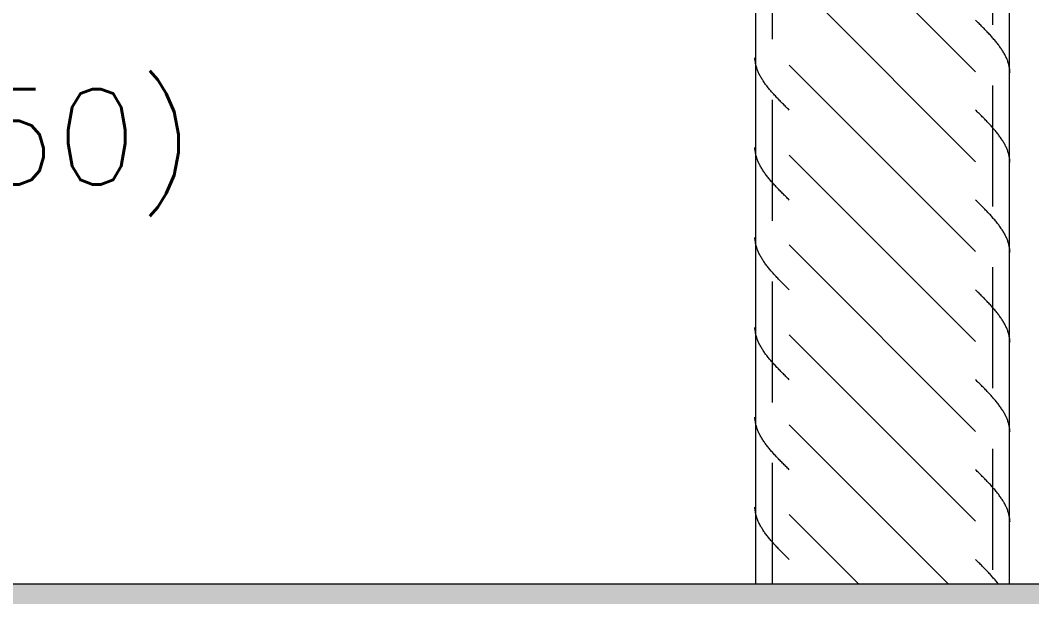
# Model space of a CAD drawing. Extents: x -10459 to 16942, y -13088 to 14608.
# Drawn here: x 5094 to 5213.4, y 2961.7 to 3029.7 of the extents above; entities that cross this region are included whole.
import ezdxf
from ezdxf.enums import TextEntityAlignment as Align

# ---------------------------------------------------------------- set-up
doc = ezdxf.new("R2010")
doc.units = 0
doc.header["$LTSCALE"] = 30
doc.header["$MEASUREMENT"] = 0
doc.linetypes.add("EJE1-1'$0$RLE-PROYECCION", pattern=[0.71438, 0.47625, -0.23813])
doc.layers.get('0').update_dxf_attribs({"linetype": 'CONTINUOUS'})
doc.layers.add("EJE1-1'$0$RLA-ACHURADO", color=30, linetype="EJE1-1'$0$RLE-PROYECCION", lineweight=15, transparency=0.7)
doc.layers.add("EJE1-1'$0$RLA-CONTORNO", color=30, linetype='CONTINUOUS', lineweight=15)
doc.layers.add("EJE1-1'$0$RLA-FE", color=7, linetype='CONTINUOUS')
doc.styles.add("EJE1-1'$0$RomanS", font='romans.shx', dxfattribs={"height": 11.25})

# ---------------------------------------------------------------- blocks, each defined once
blk = doc.blocks.new("EJE1-1'$0$RLA-COLUMNAS-CAJONES - P_M_ 300x300x20-465985-EJE 1-1_")
at = {"layer": "EJE1-1'$0$RLA-ACHURADO"}
for p, q in [((2582.48, 787), (2582.48, 1103)), ((2608.48, 1103), (2608.48, 787))]:
    blk.add_line(p, q, dxfattribs=at)
blk = doc.blocks.new("EJE1-1'$0$FP_5-EJE 1-1_")
at = {"layer": "EJE1-1'$0$RLA-CONTORNO"}
for p, q in [((2375.48, 787), (2375.48, 1057)), ((2371.58, 853.43), (2371.48, 853.53)), ((2371.68, 853.33), (2371.58, 853.43)), ((2371.78, 853.23), (2371.68, 853.33)), ((2371.88, 853.13), (2371.78, 853.23)), ((2371.98, 853.03), (2371.88, 853.13)), ((2372.08, 852.94), (2371.98, 853.03)), ((2372.17, 852.84), (2372.08, 852.94)), ((2372.27, 852.74), (2372.17, 852.84)), ((2372.37, 852.64), (2372.27, 852.74)), ((2372.47, 852.54), (2372.37, 852.64)), ((2372.56, 852.45), (2372.47, 852.54)), ((2372.66, 852.35), (2372.56, 852.45)), ((2372.75, 852.25), (2372.66, 852.35)), ((2372.85, 852.15), (2372.75, 852.25)), ((2372.94, 852.05), (2372.85, 852.15)), ((2373.03, 851.96), (2372.94, 852.05)), ((2373.13, 851.86), (2373.03, 851.96)), ((2373.22, 851.76), (2373.13, 851.86)), ((2373.31, 851.66), (2373.22, 851.76)), ((2373.39, 851.56), (2373.31, 851.66)), ((2373.48, 851.46), (2373.39, 851.56)), ((2373.57, 851.37), (2373.48, 851.46)), ((2373.65, 851.27), (2373.57, 851.37)), ((2373.74, 851.17), (2373.65, 851.27)), ((2373.82, 851.07), (2373.74, 851.17)), ((2373.9, 850.97), (2373.82, 851.07)), ((2373.98, 850.88), (2373.9, 850.97)), ((2374.06, 850.78), (2373.98, 850.88)), ((2374.13, 850.68), (2374.06, 850.78)), ((2374.21, 850.58), (2374.13, 850.68)), ((2374.28, 850.48), (2374.21, 850.58)), ((2374.35, 850.38), (2374.28, 850.48)), ((2374.42, 850.29), (2374.35, 850.38)), ((2374.49, 850.19), (2374.42, 850.29)), ((2374.55, 850.09), (2374.49, 850.19)), ((2374.62, 849.99), (2374.55, 850.09)), ((2374.68, 849.89), (2374.62, 849.99)), ((2374.74, 849.8), (2374.68, 849.89)), ((2374.8, 849.7), (2374.74, 849.8)), ((2374.85, 849.6), (2374.8, 849.7)), ((2374.91, 849.5), (2374.85, 849.6)), ((2374.96, 849.4), (2374.91, 849.5)), ((2375.01, 849.3), (2374.96, 849.4)), ((2375.06, 849.21), (2375.01, 849.3)), ((2375.11, 849.11), (2375.06, 849.21)), ((2375.15, 849.01), (2375.11, 849.11)), ((2375.19, 848.91), (2375.15, 849.01)), ((2375.23, 848.81), (2375.19, 848.91)), ((2375.27, 848.72), (2375.23, 848.81)), ((2375.3, 848.62), (2375.27, 848.72)), ((2375.33, 848.52), (2375.3, 848.62)), ((2375.36, 848.42), (2375.33, 848.52)), ((2375.39, 848.32), (2375.36, 848.42)), ((2375.42, 848.22), (2375.39, 848.32)), ((2375.44, 848.13), (2375.42, 848.22)), ((2375.46, 848.03), (2375.44, 848.13)), ((2375.48, 847.93), (2375.46, 848.03)), ((2375.49, 847.83), (2375.48, 847.93)), ((2375.51, 847.73), (2375.49, 847.83)), ((2375.52, 847.64), (2375.51, 847.73)), ((2375.53, 847.54), (2375.52, 847.64)), ((2375.53, 847.44), (2375.53, 847.54)), ((2375.54, 847.34), (2375.53, 847.44)), ((2371.58, 842.82), (2371.48, 842.92)), ((2371.68, 842.72), (2371.58, 842.82)), ((2371.78, 842.62), (2371.68, 842.72)), ((2371.88, 842.53), (2371.78, 842.62)), ((2371.98, 842.43), (2371.88, 842.53)), ((2372.08, 842.33), (2371.98, 842.43)), ((2372.17, 842.23), (2372.08, 842.33)), ((2372.27, 842.13), (2372.17, 842.23)), ((2372.37, 842.04), (2372.27, 842.13)), ((2372.47, 841.94), (2372.37, 842.04)), ((2372.56, 841.84), (2372.47, 841.94)), ((2372.66, 841.74), (2372.56, 841.84)), ((2372.75, 841.64), (2372.66, 841.74)), ((2372.85, 841.54), (2372.75, 841.64)), ((2372.94, 841.45), (2372.85, 841.54)), ((2373.03, 841.35), (2372.94, 841.45)), ((2373.13, 841.25), (2373.03, 841.35)), ((2373.22, 841.15), (2373.13, 841.25)), ((2373.31, 841.05), (2373.22, 841.15)), ((2373.39, 840.96), (2373.31, 841.05)), ((2373.48, 840.86), (2373.39, 840.96)), ((2373.57, 840.76), (2373.48, 840.86)), ((2373.65, 840.66), (2373.57, 840.76)), ((2373.74, 840.56), (2373.65, 840.66)), ((2373.82, 840.46), (2373.74, 840.56)), ((2373.9, 840.37), (2373.82, 840.46)), ((2373.98, 840.27), (2373.9, 840.37)), ((2374.06, 840.17), (2373.98, 840.27)), ((2374.13, 840.07), (2374.06, 840.17)), ((2374.21, 839.97), (2374.13, 840.07)), ((2374.28, 839.88), (2374.21, 839.97)), ((2374.35, 839.78), (2374.28, 839.88)), ((2374.42, 839.68), (2374.35, 839.78)), ((2374.49, 839.58), (2374.42, 839.68)), ((2374.55, 839.48), (2374.49, 839.58)), ((2374.62, 839.38), (2374.55, 839.48)), ((2374.68, 839.29), (2374.62, 839.38)), ((2374.74, 839.19), (2374.68, 839.29)), ((2374.8, 839.09), (2374.74, 839.19)), ((2374.85, 838.99), (2374.8, 839.09)), ((2374.91, 838.89), (2374.85, 838.99)), ((2374.96, 838.8), (2374.91, 838.89)), ((2375.01, 838.7), (2374.96, 838.8)), ((2375.06, 838.6), (2375.01, 838.7)), ((2375.11, 838.5), (2375.06, 838.6)), ((2375.15, 838.4), (2375.11, 838.5)), ((2375.19, 838.31), (2375.15, 838.4)), ((2375.23, 838.21), (2375.19, 838.31)), ((2375.27, 838.11), (2375.23, 838.21)), ((2375.3, 838.01), (2375.27, 838.11)), ((2375.33, 837.91), (2375.3, 838.01)), ((2375.36, 837.81), (2375.33, 837.91)), ((2375.39, 837.72), (2375.36, 837.81)), ((2375.42, 837.62), (2375.39, 837.72)), ((2375.44, 837.52), (2375.42, 837.62)), ((2375.46, 837.42), (2375.44, 837.52)), ((2375.48, 837.32), (2375.46, 837.42)), ((2375.49, 837.23), (2375.48, 837.32)), ((2375.51, 837.13), (2375.49, 837.23)), ((2375.52, 837.03), (2375.51, 837.13)), ((2375.53, 836.93), (2375.52, 837.03)), ((2375.53, 836.83), (2375.53, 836.93)), ((2375.54, 836.73), (2375.53, 836.83)), ((2371.58, 832.21), (2371.48, 832.31)), ((2371.68, 832.12), (2371.58, 832.21)), ((2371.78, 832.02), (2371.68, 832.12)), ((2371.88, 831.92), (2371.78, 832.02)), ((2371.98, 831.82), (2371.88, 831.92)), ((2372.08, 831.72), (2371.98, 831.82)), ((2372.17, 831.63), (2372.08, 831.72)), ((2372.27, 831.53), (2372.17, 831.63)), ((2372.37, 831.43), (2372.27, 831.53)), ((2372.47, 831.33), (2372.37, 831.43)), ((2372.56, 831.23), (2372.47, 831.33)), ((2372.66, 831.13), (2372.56, 831.23)), ((2372.75, 831.04), (2372.66, 831.13)), ((2372.85, 830.94), (2372.75, 831.04)), ((2372.94, 830.84), (2372.85, 830.94)), ((2373.03, 830.74), (2372.94, 830.84)), ((2373.13, 830.64), (2373.03, 830.74)), ((2373.22, 830.55), (2373.13, 830.64)), ((2373.31, 830.45), (2373.22, 830.55)), ((2373.39, 830.35), (2373.31, 830.45)), ((2373.48, 830.25), (2373.39, 830.35)), ((2373.57, 830.15), (2373.48, 830.25)), ((2373.65, 830.05), (2373.57, 830.15)), ((2373.74, 829.96), (2373.65, 830.05)), ((2373.82, 829.86), (2373.74, 829.96)), ((2373.9, 829.76), (2373.82, 829.86)), ((2373.98, 829.66), (2373.9, 829.76)), ((2374.06, 829.56), (2373.98, 829.66)), ((2374.13, 829.47), (2374.06, 829.56)), ((2374.21, 829.37), (2374.13, 829.47)), ((2374.28, 829.27), (2374.21, 829.37)), ((2374.35, 829.17), (2374.28, 829.27)), ((2374.42, 829.07), (2374.35, 829.17)), ((2374.49, 828.97), (2374.42, 829.07)), ((2374.55, 828.88), (2374.49, 828.97)), ((2374.62, 828.78), (2374.55, 828.88)), ((2374.68, 828.68), (2374.62, 828.78)), ((2374.74, 828.58), (2374.68, 828.68)), ((2374.8, 828.48), (2374.74, 828.58)), ((2374.85, 828.39), (2374.8, 828.48)), ((2374.91, 828.29), (2374.85, 828.39)), ((2374.96, 828.19), (2374.91, 828.29)), ((2375.01, 828.09), (2374.96, 828.19)), ((2375.06, 827.99), (2375.01, 828.09)), ((2375.11, 827.89), (2375.06, 827.99)), ((2375.15, 827.8), (2375.11, 827.89)), ((2375.19, 827.7), (2375.15, 827.8)), ((2375.23, 827.6), (2375.19, 827.7)), ((2375.27, 827.5), (2375.23, 827.6)), ((2375.3, 827.4), (2375.27, 827.5)), ((2375.33, 827.31), (2375.3, 827.4)), ((2375.36, 827.21), (2375.33, 827.31)), ((2375.39, 827.11), (2375.36, 827.21)), ((2375.42, 827.01), (2375.39, 827.11)), ((2375.44, 826.91), (2375.42, 827.01)), ((2375.46, 826.81), (2375.44, 826.91)), ((2375.48, 826.72), (2375.46, 826.81)), ((2375.49, 826.62), (2375.48, 826.72)), ((2375.51, 826.52), (2375.49, 826.62)), ((2375.52, 826.42), (2375.51, 826.52)), ((2375.53, 826.32), (2375.52, 826.42)), ((2375.53, 826.23), (2375.53, 826.32)), ((2375.54, 826.13), (2375.53, 826.23)), ((2371.58, 821.61), (2371.48, 821.71)), ((2371.68, 821.51), (2371.58, 821.61)), ((2371.78, 821.41), (2371.68, 821.51)), ((2371.88, 821.31), (2371.78, 821.41)), ((2371.98, 821.22), (2371.88, 821.31)), ((2372.08, 821.12), (2371.98, 821.22)), ((2372.17, 821.02), (2372.08, 821.12)), ((2372.27, 820.92), (2372.17, 821.02)), ((2372.37, 820.82), (2372.27, 820.92)), ((2372.47, 820.72), (2372.37, 820.82)), ((2372.56, 820.63), (2372.47, 820.72)), ((2372.66, 820.53), (2372.56, 820.63)), ((2372.75, 820.43), (2372.66, 820.53)), ((2372.85, 820.33), (2372.75, 820.43)), ((2372.94, 820.23), (2372.85, 820.33)), ((2373.03, 820.14), (2372.94, 820.23)), ((2373.13, 820.04), (2373.03, 820.14)), ((2373.22, 819.94), (2373.13, 820.04)), ((2373.31, 819.84), (2373.22, 819.94)), ((2373.39, 819.74), (2373.31, 819.84)), ((2373.48, 819.64), (2373.39, 819.74)), ((2373.57, 819.55), (2373.48, 819.64)), ((2373.65, 819.45), (2373.57, 819.55)), ((2373.74, 819.35), (2373.65, 819.45)), ((2373.82, 819.25), (2373.74, 819.35)), ((2373.9, 819.15), (2373.82, 819.25)), ((2373.98, 819.06), (2373.9, 819.15)), ((2374.06, 818.96), (2373.98, 819.06)), ((2374.13, 818.86), (2374.06, 818.96)), ((2374.21, 818.76), (2374.13, 818.86)), ((2374.28, 818.66), (2374.21, 818.76)), ((2374.35, 818.56), (2374.28, 818.66)), ((2374.42, 818.47), (2374.35, 818.56)), ((2374.49, 818.37), (2374.42, 818.47)), ((2374.55, 818.27), (2374.49, 818.37)), ((2374.62, 818.17), (2374.55, 818.27)), ((2374.68, 818.07), (2374.62, 818.17)), ((2374.74, 817.98), (2374.68, 818.07)), ((2374.8, 817.88), (2374.74, 817.98)), ((2374.85, 817.78), (2374.8, 817.88)), ((2374.91, 817.68), (2374.85, 817.78)), ((2374.96, 817.58), (2374.91, 817.68)), ((2375.01, 817.48), (2374.96, 817.58)), ((2375.06, 817.39), (2375.01, 817.48)), ((2375.11, 817.29), (2375.06, 817.39)), ((2375.15, 817.19), (2375.11, 817.29)), ((2375.19, 817.09), (2375.15, 817.19)), ((2375.23, 816.99), (2375.19, 817.09)), ((2375.27, 816.9), (2375.23, 816.99)), ((2375.3, 816.8), (2375.27, 816.9)), ((2375.33, 816.7), (2375.3, 816.8)), ((2375.36, 816.6), (2375.33, 816.7)), ((2375.39, 816.5), (2375.36, 816.6)), ((2375.42, 816.4), (2375.39, 816.5)), ((2375.44, 816.31), (2375.42, 816.4)), ((2375.46, 816.21), (2375.44, 816.31)), ((2375.48, 816.11), (2375.46, 816.21)), ((2375.49, 816.01), (2375.48, 816.11)), ((2375.51, 815.91), (2375.49, 816.01)), ((2375.52, 815.82), (2375.51, 815.91)), ((2375.53, 815.72), (2375.52, 815.82)), ((2375.53, 815.62), (2375.53, 815.72)), ((2375.54, 815.52), (2375.53, 815.62)), ((2371.58, 811), (2371.48, 811.1)), ((2371.68, 810.9), (2371.58, 811)), ((2371.78, 810.8), (2371.68, 810.9)), ((2371.88, 810.71), (2371.78, 810.8)), ((2371.98, 810.61), (2371.88, 810.71)), ((2372.08, 810.51), (2371.98, 810.61)), ((2372.17, 810.41), (2372.08, 810.51)), ((2372.27, 810.31), (2372.17, 810.41)), ((2372.37, 810.22), (2372.27, 810.31)), ((2372.47, 810.12), (2372.37, 810.22)), ((2372.56, 810.02), (2372.47, 810.12)), ((2372.66, 809.92), (2372.56, 810.02)), ((2372.75, 809.82), (2372.66, 809.92)), ((2372.85, 809.72), (2372.75, 809.82)), ((2372.94, 809.63), (2372.85, 809.72)), ((2373.03, 809.53), (2372.94, 809.63)), ((2373.13, 809.43), (2373.03, 809.53)), ((2373.22, 809.33), (2373.13, 809.43)), ((2373.31, 809.23), (2373.22, 809.33)), ((2373.39, 809.14), (2373.31, 809.23)), ((2373.48, 809.04), (2373.39, 809.14)), ((2373.57, 808.94), (2373.48, 809.04)), ((2373.65, 808.84), (2373.57, 808.94)), ((2373.74, 808.74), (2373.65, 808.84)), ((2373.82, 808.65), (2373.74, 808.74)), ((2373.9, 808.55), (2373.82, 808.65)), ((2373.98, 808.45), (2373.9, 808.55)), ((2374.06, 808.35), (2373.98, 808.45)), ((2374.13, 808.25), (2374.06, 808.35)), ((2374.21, 808.15), (2374.13, 808.25)), ((2374.28, 808.06), (2374.21, 808.15)), ((2374.35, 807.96), (2374.28, 808.06)), ((2374.42, 807.86), (2374.35, 807.96)), ((2374.49, 807.76), (2374.42, 807.86)), ((2374.55, 807.66), (2374.49, 807.76)), ((2374.62, 807.57), (2374.55, 807.66)), ((2374.68, 807.47), (2374.62, 807.57)), ((2374.74, 807.37), (2374.68, 807.47)), ((2374.8, 807.27), (2374.74, 807.37)), ((2374.85, 807.17), (2374.8, 807.27)), ((2374.91, 807.07), (2374.85, 807.17)), ((2374.96, 806.98), (2374.91, 807.07)), ((2375.01, 806.88), (2374.96, 806.98)), ((2375.06, 806.78), (2375.01, 806.88)), ((2375.11, 806.68), (2375.06, 806.78)), ((2375.15, 806.58), (2375.11, 806.68)), ((2375.19, 806.49), (2375.15, 806.58)), ((2375.23, 806.39), (2375.19, 806.49)), ((2375.27, 806.29), (2375.23, 806.39)), ((2375.3, 806.19), (2375.27, 806.29)), ((2375.33, 806.09), (2375.3, 806.19)), ((2375.36, 805.99), (2375.33, 806.09)), ((2375.39, 805.9), (2375.36, 805.99)), ((2375.42, 805.8), (2375.39, 805.9)), ((2375.44, 805.7), (2375.42, 805.8)), ((2375.46, 805.6), (2375.44, 805.7)), ((2375.48, 805.5), (2375.46, 805.6)), ((2375.49, 805.41), (2375.48, 805.5)), ((2375.51, 805.31), (2375.49, 805.41)), ((2375.52, 805.21), (2375.51, 805.31)), ((2375.53, 805.11), (2375.52, 805.21)), ((2375.53, 805.01), (2375.53, 805.11)), ((2375.54, 804.91), (2375.53, 805.01)), ((2371.58, 800.39), (2371.48, 800.49)), ((2371.68, 800.3), (2371.58, 800.39)), ((2371.78, 800.2), (2371.68, 800.3)), ((2371.88, 800.1), (2371.78, 800.2)), ((2371.98, 800), (2371.88, 800.1)), ((2372.08, 799.9), (2371.98, 800)), ((2372.17, 799.81), (2372.08, 799.9)), ((2372.27, 799.71), (2372.17, 799.81)), ((2372.37, 799.61), (2372.27, 799.71)), ((2372.47, 799.51), (2372.37, 799.61)), ((2372.56, 799.41), (2372.47, 799.51)), ((2372.66, 799.31), (2372.56, 799.41)), ((2372.75, 799.22), (2372.66, 799.31)), ((2372.85, 799.12), (2372.75, 799.22)), ((2372.94, 799.02), (2372.85, 799.12)), ((2373.03, 798.92), (2372.94, 799.02)), ((2373.13, 798.82), (2373.03, 798.92)), ((2373.22, 798.73), (2373.13, 798.82)), ((2373.31, 798.63), (2373.22, 798.73)), ((2373.39, 798.53), (2373.31, 798.63)), ((2373.48, 798.43), (2373.39, 798.53)), ((2373.57, 798.33), (2373.48, 798.43)), ((2373.65, 798.23), (2373.57, 798.33)), ((2373.74, 798.14), (2373.65, 798.23)), ((2373.82, 798.04), (2373.74, 798.14)), ((2373.9, 797.94), (2373.82, 798.04)), ((2373.98, 797.84), (2373.9, 797.94)), ((2374.06, 797.74), (2373.98, 797.84)), ((2374.13, 797.65), (2374.06, 797.74)), ((2374.21, 797.55), (2374.13, 797.65)), ((2374.28, 797.45), (2374.21, 797.55)), ((2374.35, 797.35), (2374.28, 797.45)), ((2374.42, 797.25), (2374.35, 797.35)), ((2374.49, 797.15), (2374.42, 797.25)), ((2374.55, 797.06), (2374.49, 797.15)), ((2374.62, 796.96), (2374.55, 797.06)), ((2374.68, 796.86), (2374.62, 796.96)), ((2374.74, 796.76), (2374.68, 796.86)), ((2374.8, 796.66), (2374.74, 796.76)), ((2374.85, 796.57), (2374.8, 796.66)), ((2374.91, 796.47), (2374.85, 796.57)), ((2374.96, 796.37), (2374.91, 796.47)), ((2375.01, 796.27), (2374.96, 796.37)), ((2375.06, 796.17), (2375.01, 796.27)), ((2375.11, 796.07), (2375.06, 796.17)), ((2375.15, 795.98), (2375.11, 796.07)), ((2375.19, 795.88), (2375.15, 795.98)), ((2375.23, 795.78), (2375.19, 795.88)), ((2375.27, 795.68), (2375.23, 795.78)), ((2375.3, 795.58), (2375.27, 795.68)), ((2375.33, 795.49), (2375.3, 795.58)), ((2375.36, 795.39), (2375.33, 795.49)), ((2375.39, 795.29), (2375.36, 795.39)), ((2375.42, 795.19), (2375.39, 795.29)), ((2375.44, 795.09), (2375.42, 795.19)), ((2375.46, 795), (2375.44, 795.09)), ((2375.48, 794.9), (2375.46, 795)), ((2375.49, 794.8), (2375.48, 794.9)), ((2375.51, 794.7), (2375.49, 794.8)), ((2375.52, 794.6), (2375.51, 794.7)), ((2375.53, 794.5), (2375.52, 794.6)), ((2375.53, 794.41), (2375.53, 794.5)), ((2375.54, 794.31), (2375.53, 794.41)), ((2371.58, 789.79), (2371.48, 789.89)), ((2371.68, 789.69), (2371.58, 789.79)), ((2371.77, 789.6), (2371.68, 789.69)), ((2371.87, 789.5), (2371.77, 789.6)), ((2371.97, 789.41), (2371.87, 789.5)), ((2372.06, 789.31), (2371.97, 789.41)), ((2372.16, 789.21), (2372.06, 789.31)), ((2372.26, 789.12), (2372.16, 789.21)), ((2372.35, 789.02), (2372.26, 789.12)), ((2372.45, 788.92), (2372.35, 789.02)), ((2372.54, 788.83), (2372.45, 788.92)), ((2372.64, 788.73), (2372.54, 788.83)), ((2372.73, 788.64), (2372.64, 788.73)), ((2372.82, 788.54), (2372.73, 788.64)), ((2372.91, 788.44), (2372.82, 788.54)), ((2373, 788.35), (2372.91, 788.44)), ((2373.09, 788.25), (2373, 788.35)), ((2373.18, 788.15), (2373.09, 788.25)), ((2373.27, 788.06), (2373.18, 788.15)), ((2373.36, 787.96), (2373.27, 788.06)), ((2373.44, 787.87), (2373.36, 787.96)), ((2373.53, 787.77), (2373.44, 787.87)), ((2373.61, 787.67), (2373.53, 787.77)), ((2373.7, 787.58), (2373.61, 787.67)), ((2373.78, 787.48), (2373.7, 787.58)), ((2373.86, 787.38), (2373.78, 787.48)), ((2373.93, 787.29), (2373.86, 787.38)), ((2374.01, 787.19), (2373.93, 787.29)), ((2374.09, 787.1), (2374.01, 787.19)), ((2374.16, 787), (2374.09, 787.1))]:
    blk.add_line(p, q, dxfattribs=at)
blk = doc.blocks.new("EJE1-1'$0$FP_6-EJE 1-1_")
at = {"layer": "EJE1-1'$0$RLA-CONTORNO"}
for p, q in [((2345.48, 1057), (2345.48, 787)), ((2345.43, 849.01), (2345.42, 849.1)), ((2345.43, 848.91), (2345.43, 849.01)), ((2345.44, 848.81), (2345.43, 848.91)), ((2345.45, 848.71), (2345.44, 848.81)), ((2345.47, 848.61), (2345.45, 848.71)), ((2345.48, 848.52), (2345.47, 848.61)), ((2345.5, 848.42), (2345.48, 848.52)), ((2345.52, 848.32), (2345.5, 848.42)), ((2345.54, 848.22), (2345.52, 848.32)), ((2345.57, 848.12), (2345.54, 848.22)), ((2345.6, 848.02), (2345.57, 848.12)), ((2345.63, 847.93), (2345.6, 848.02)), ((2345.66, 847.83), (2345.63, 847.93)), ((2345.69, 847.73), (2345.66, 847.83)), ((2345.73, 847.63), (2345.69, 847.73)), ((2345.77, 847.53), (2345.73, 847.63)), ((2345.81, 847.44), (2345.77, 847.53)), ((2345.86, 847.34), (2345.81, 847.44)), ((2345.9, 847.24), (2345.86, 847.34)), ((2345.95, 847.14), (2345.9, 847.24)), ((2346, 847.04), (2345.95, 847.14)), ((2346.05, 846.94), (2346, 847.04)), ((2346.11, 846.85), (2346.05, 846.94)), ((2346.16, 846.75), (2346.11, 846.85)), ((2346.22, 846.65), (2346.16, 846.75)), ((2346.28, 846.55), (2346.22, 846.65)), ((2346.34, 846.45), (2346.28, 846.55)), ((2346.41, 846.36), (2346.34, 846.45)), ((2346.47, 846.26), (2346.41, 846.36)), ((2346.54, 846.16), (2346.47, 846.26)), ((2346.61, 846.06), (2346.54, 846.16)), ((2346.68, 845.96), (2346.61, 846.06)), ((2346.76, 845.86), (2346.68, 845.96)), ((2346.83, 845.77), (2346.76, 845.86)), ((2346.91, 845.67), (2346.83, 845.77)), ((2346.98, 845.57), (2346.91, 845.67)), ((2347.06, 845.47), (2346.98, 845.57)), ((2347.14, 845.37), (2347.06, 845.47)), ((2347.23, 845.28), (2347.14, 845.37)), ((2347.31, 845.18), (2347.23, 845.28)), ((2347.39, 845.08), (2347.31, 845.18)), ((2347.48, 844.98), (2347.39, 845.08)), ((2347.57, 844.88), (2347.48, 844.98)), ((2347.66, 844.79), (2347.57, 844.88)), ((2347.75, 844.69), (2347.66, 844.79)), ((2347.84, 844.59), (2347.75, 844.69)), ((2347.93, 844.49), (2347.84, 844.59)), ((2348.02, 844.39), (2347.93, 844.49)), ((2348.11, 844.29), (2348.02, 844.39)), ((2348.21, 844.2), (2348.11, 844.29)), ((2348.3, 844.1), (2348.21, 844.2)), ((2348.4, 844), (2348.3, 844.1)), ((2348.49, 843.9), (2348.4, 844)), ((2348.59, 843.8), (2348.49, 843.9)), ((2348.69, 843.71), (2348.59, 843.8)), ((2348.79, 843.61), (2348.69, 843.71)), ((2348.89, 843.51), (2348.79, 843.61)), ((2348.98, 843.41), (2348.89, 843.51)), ((2349.08, 843.31), (2348.98, 843.41)), ((2349.18, 843.21), (2349.08, 843.31)), ((2349.28, 843.12), (2349.18, 843.21)), ((2349.38, 843.02), (2349.28, 843.12)), ((2349.48, 842.92), (2349.38, 843.02)), ((2345.43, 838.4), (2345.42, 838.5)), ((2345.43, 838.3), (2345.43, 838.4)), ((2345.44, 838.2), (2345.43, 838.3)), ((2345.45, 838.11), (2345.44, 838.2)), ((2345.47, 838.01), (2345.45, 838.11)), ((2345.48, 837.91), (2345.47, 838.01)), ((2345.5, 837.81), (2345.48, 837.91)), ((2345.52, 837.71), (2345.5, 837.81)), ((2345.54, 837.61), (2345.52, 837.71)), ((2345.57, 837.52), (2345.54, 837.61)), ((2345.6, 837.42), (2345.57, 837.52)), ((2345.63, 837.32), (2345.6, 837.42)), ((2345.66, 837.22), (2345.63, 837.32)), ((2345.69, 837.12), (2345.66, 837.22)), ((2345.73, 837.03), (2345.69, 837.12)), ((2345.77, 836.93), (2345.73, 837.03)), ((2345.81, 836.83), (2345.77, 836.93)), ((2345.86, 836.73), (2345.81, 836.83)), ((2345.9, 836.63), (2345.86, 836.73)), ((2345.95, 836.53), (2345.9, 836.63)), ((2346, 836.44), (2345.95, 836.53)), ((2346.05, 836.34), (2346, 836.44)), ((2346.11, 836.24), (2346.05, 836.34)), ((2346.16, 836.14), (2346.11, 836.24)), ((2346.22, 836.04), (2346.16, 836.14)), ((2346.28, 835.95), (2346.22, 836.04)), ((2346.34, 835.85), (2346.28, 835.95)), ((2346.41, 835.75), (2346.34, 835.85)), ((2346.47, 835.65), (2346.41, 835.75)), ((2346.54, 835.55), (2346.47, 835.65)), ((2346.61, 835.45), (2346.54, 835.55)), ((2346.68, 835.36), (2346.61, 835.45)), ((2346.76, 835.26), (2346.68, 835.36)), ((2346.83, 835.16), (2346.76, 835.26)), ((2346.91, 835.06), (2346.83, 835.16)), ((2346.98, 834.96), (2346.91, 835.06)), ((2347.06, 834.87), (2346.98, 834.96)), ((2347.14, 834.77), (2347.06, 834.87)), ((2347.23, 834.67), (2347.14, 834.77)), ((2347.31, 834.57), (2347.23, 834.67)), ((2347.39, 834.47), (2347.31, 834.57)), ((2347.48, 834.37), (2347.39, 834.47)), ((2347.57, 834.28), (2347.48, 834.37)), ((2347.66, 834.18), (2347.57, 834.28)), ((2347.75, 834.08), (2347.66, 834.18)), ((2347.84, 833.98), (2347.75, 834.08)), ((2347.93, 833.88), (2347.84, 833.98)), ((2348.02, 833.79), (2347.93, 833.88)), ((2348.11, 833.69), (2348.02, 833.79)), ((2348.21, 833.59), (2348.11, 833.69)), ((2348.3, 833.49), (2348.21, 833.59)), ((2348.4, 833.39), (2348.3, 833.49)), ((2348.49, 833.29), (2348.4, 833.39)), ((2348.59, 833.2), (2348.49, 833.29)), ((2348.69, 833.1), (2348.59, 833.2)), ((2348.79, 833), (2348.69, 833.1)), ((2348.89, 832.9), (2348.79, 833)), ((2348.98, 832.8), (2348.89, 832.9)), ((2349.08, 832.71), (2348.98, 832.8)), ((2349.18, 832.61), (2349.08, 832.71)), ((2349.28, 832.51), (2349.18, 832.61)), ((2349.38, 832.41), (2349.28, 832.51)), ((2349.48, 832.31), (2349.38, 832.41)), ((2345.43, 827.79), (2345.42, 827.89)), ((2345.43, 827.7), (2345.43, 827.79)), ((2345.44, 827.6), (2345.43, 827.7)), ((2345.45, 827.5), (2345.44, 827.6)), ((2345.47, 827.4), (2345.45, 827.5)), ((2345.48, 827.3), (2345.47, 827.4)), ((2345.5, 827.2), (2345.48, 827.3)), ((2345.52, 827.11), (2345.5, 827.2)), ((2345.54, 827.01), (2345.52, 827.11)), ((2345.57, 826.91), (2345.54, 827.01)), ((2345.6, 826.81), (2345.57, 826.91)), ((2345.63, 826.71), (2345.6, 826.81)), ((2345.66, 826.62), (2345.63, 826.71)), ((2345.69, 826.52), (2345.66, 826.62)), ((2345.73, 826.42), (2345.69, 826.52)), ((2345.77, 826.32), (2345.73, 826.42)), ((2345.81, 826.22), (2345.77, 826.32)), ((2345.86, 826.12), (2345.81, 826.22)), ((2345.9, 826.03), (2345.86, 826.12)), ((2345.95, 825.93), (2345.9, 826.03)), ((2346, 825.83), (2345.95, 825.93)), ((2346.05, 825.73), (2346, 825.83)), ((2346.11, 825.63), (2346.05, 825.73)), ((2346.16, 825.54), (2346.11, 825.63)), ((2346.22, 825.44), (2346.16, 825.54)), ((2346.28, 825.34), (2346.22, 825.44)), ((2346.34, 825.24), (2346.28, 825.34)), ((2346.41, 825.14), (2346.34, 825.24)), ((2346.47, 825.04), (2346.41, 825.14)), ((2346.54, 824.95), (2346.47, 825.04)), ((2346.61, 824.85), (2346.54, 824.95)), ((2346.68, 824.75), (2346.61, 824.85)), ((2346.76, 824.65), (2346.68, 824.75)), ((2346.83, 824.55), (2346.76, 824.65)), ((2346.91, 824.46), (2346.83, 824.55)), ((2346.98, 824.36), (2346.91, 824.46)), ((2347.06, 824.26), (2346.98, 824.36)), ((2347.14, 824.16), (2347.06, 824.26)), ((2347.23, 824.06), (2347.14, 824.16)), ((2347.31, 823.96), (2347.23, 824.06)), ((2347.39, 823.87), (2347.31, 823.96)), ((2347.48, 823.77), (2347.39, 823.87)), ((2347.57, 823.67), (2347.48, 823.77)), ((2347.66, 823.57), (2347.57, 823.67)), ((2347.75, 823.47), (2347.66, 823.57)), ((2347.84, 823.38), (2347.75, 823.47)), ((2347.93, 823.28), (2347.84, 823.38)), ((2348.02, 823.18), (2347.93, 823.28)), ((2348.11, 823.08), (2348.02, 823.18)), ((2348.21, 822.98), (2348.11, 823.08)), ((2348.3, 822.88), (2348.21, 822.98)), ((2348.4, 822.79), (2348.3, 822.88)), ((2348.49, 822.69), (2348.4, 822.79)), ((2348.59, 822.59), (2348.49, 822.69)), ((2348.69, 822.49), (2348.59, 822.59)), ((2348.79, 822.39), (2348.69, 822.49)), ((2348.89, 822.3), (2348.79, 822.39)), ((2348.98, 822.2), (2348.89, 822.3)), ((2349.08, 822.1), (2348.98, 822.2)), ((2349.18, 822), (2349.08, 822.1)), ((2349.28, 821.9), (2349.18, 822)), ((2349.38, 821.8), (2349.28, 821.9)), ((2349.48, 821.71), (2349.38, 821.8)), ((2345.43, 817.19), (2345.42, 817.28)), ((2345.43, 817.09), (2345.43, 817.19)), ((2345.44, 816.99), (2345.43, 817.09)), ((2345.45, 816.89), (2345.44, 816.99)), ((2345.47, 816.79), (2345.45, 816.89)), ((2345.48, 816.7), (2345.47, 816.79)), ((2345.5, 816.6), (2345.48, 816.7)), ((2345.52, 816.5), (2345.5, 816.6)), ((2345.54, 816.4), (2345.52, 816.5)), ((2345.57, 816.3), (2345.54, 816.4)), ((2345.6, 816.21), (2345.57, 816.3)), ((2345.63, 816.11), (2345.6, 816.21)), ((2345.66, 816.01), (2345.63, 816.11)), ((2345.69, 815.91), (2345.66, 816.01)), ((2345.73, 815.81), (2345.69, 815.91)), ((2345.77, 815.71), (2345.73, 815.81)), ((2345.81, 815.62), (2345.77, 815.71)), ((2345.86, 815.52), (2345.81, 815.62)), ((2345.9, 815.42), (2345.86, 815.52)), ((2345.95, 815.32), (2345.9, 815.42)), ((2346, 815.22), (2345.95, 815.32)), ((2346.05, 815.13), (2346, 815.22)), ((2346.11, 815.03), (2346.05, 815.13)), ((2346.16, 814.93), (2346.11, 815.03)), ((2346.22, 814.83), (2346.16, 814.93)), ((2346.28, 814.73), (2346.22, 814.83)), ((2346.34, 814.63), (2346.28, 814.73)), ((2346.41, 814.54), (2346.34, 814.63)), ((2346.47, 814.44), (2346.41, 814.54)), ((2346.54, 814.34), (2346.47, 814.44)), ((2346.61, 814.24), (2346.54, 814.34)), ((2346.68, 814.14), (2346.61, 814.24)), ((2346.76, 814.05), (2346.68, 814.14)), ((2346.83, 813.95), (2346.76, 814.05)), ((2346.91, 813.85), (2346.83, 813.95)), ((2346.98, 813.75), (2346.91, 813.85)), ((2347.06, 813.65), (2346.98, 813.75)), ((2347.14, 813.55), (2347.06, 813.65)), ((2347.23, 813.46), (2347.14, 813.55)), ((2347.31, 813.36), (2347.23, 813.46)), ((2347.39, 813.26), (2347.31, 813.36)), ((2347.48, 813.16), (2347.39, 813.26)), ((2347.57, 813.06), (2347.48, 813.16)), ((2347.66, 812.97), (2347.57, 813.06)), ((2347.75, 812.87), (2347.66, 812.97)), ((2347.84, 812.77), (2347.75, 812.87)), ((2347.93, 812.67), (2347.84, 812.77)), ((2348.02, 812.57), (2347.93, 812.67)), ((2348.11, 812.47), (2348.02, 812.57)), ((2348.21, 812.38), (2348.11, 812.47)), ((2348.3, 812.28), (2348.21, 812.38)), ((2348.4, 812.18), (2348.3, 812.28)), ((2348.49, 812.08), (2348.4, 812.18)), ((2348.59, 811.98), (2348.49, 812.08)), ((2348.69, 811.89), (2348.59, 811.98)), ((2348.79, 811.79), (2348.69, 811.89)), ((2348.89, 811.69), (2348.79, 811.79)), ((2348.98, 811.59), (2348.89, 811.69)), ((2349.08, 811.49), (2348.98, 811.59)), ((2349.18, 811.39), (2349.08, 811.49)), ((2349.28, 811.3), (2349.18, 811.39)), ((2349.38, 811.2), (2349.28, 811.3)), ((2349.48, 811.1), (2349.38, 811.2)), ((2345.43, 806.58), (2345.42, 806.68)), ((2345.43, 806.48), (2345.43, 806.58)), ((2345.44, 806.38), (2345.43, 806.48)), ((2345.45, 806.29), (2345.44, 806.38)), ((2345.47, 806.19), (2345.45, 806.29)), ((2345.48, 806.09), (2345.47, 806.19)), ((2345.5, 805.99), (2345.48, 806.09)), ((2345.52, 805.89), (2345.5, 805.99)), ((2345.54, 805.79), (2345.52, 805.89)), ((2345.57, 805.7), (2345.54, 805.79)), ((2345.6, 805.6), (2345.57, 805.7)), ((2345.63, 805.5), (2345.6, 805.6)), ((2345.66, 805.4), (2345.63, 805.5)), ((2345.69, 805.3), (2345.66, 805.4)), ((2345.73, 805.21), (2345.69, 805.3)), ((2345.77, 805.11), (2345.73, 805.21)), ((2345.81, 805.01), (2345.77, 805.11)), ((2345.86, 804.91), (2345.81, 805.01)), ((2345.9, 804.81), (2345.86, 804.91)), ((2345.95, 804.71), (2345.9, 804.81)), ((2346, 804.62), (2345.95, 804.71)), ((2346.05, 804.52), (2346, 804.62)), ((2346.11, 804.42), (2346.05, 804.52)), ((2346.16, 804.32), (2346.11, 804.42)), ((2346.22, 804.22), (2346.16, 804.32)), ((2346.28, 804.13), (2346.22, 804.22)), ((2346.34, 804.03), (2346.28, 804.13)), ((2346.41, 803.93), (2346.34, 804.03)), ((2346.47, 803.83), (2346.41, 803.93)), ((2346.54, 803.73), (2346.47, 803.83)), ((2346.61, 803.63), (2346.54, 803.73)), ((2346.68, 803.54), (2346.61, 803.63)), ((2346.76, 803.44), (2346.68, 803.54)), ((2346.83, 803.34), (2346.76, 803.44)), ((2346.91, 803.24), (2346.83, 803.34)), ((2346.98, 803.14), (2346.91, 803.24)), ((2347.06, 803.05), (2346.98, 803.14)), ((2347.14, 802.95), (2347.06, 803.05)), ((2347.23, 802.85), (2347.14, 802.95)), ((2347.31, 802.75), (2347.23, 802.85)), ((2347.39, 802.65), (2347.31, 802.75)), ((2347.48, 802.56), (2347.39, 802.65)), ((2347.57, 802.46), (2347.48, 802.56)), ((2347.66, 802.36), (2347.57, 802.46)), ((2347.75, 802.26), (2347.66, 802.36)), ((2347.84, 802.16), (2347.75, 802.26)), ((2347.93, 802.06), (2347.84, 802.16)), ((2348.02, 801.97), (2347.93, 802.06)), ((2348.11, 801.87), (2348.02, 801.97)), ((2348.21, 801.77), (2348.11, 801.87)), ((2348.3, 801.67), (2348.21, 801.77)), ((2348.4, 801.57), (2348.3, 801.67)), ((2348.49, 801.48), (2348.4, 801.57)), ((2348.59, 801.38), (2348.49, 801.48)), ((2348.69, 801.28), (2348.59, 801.38)), ((2348.79, 801.18), (2348.69, 801.28)), ((2348.89, 801.08), (2348.79, 801.18)), ((2348.98, 800.98), (2348.89, 801.08)), ((2349.08, 800.89), (2348.98, 800.98)), ((2349.18, 800.79), (2349.08, 800.89)), ((2349.28, 800.69), (2349.18, 800.79)), ((2349.38, 800.59), (2349.28, 800.69)), ((2349.48, 800.49), (2349.38, 800.59)), ((2345.43, 795.97), (2345.42, 796.07)), ((2345.43, 795.88), (2345.43, 795.97)), ((2345.44, 795.78), (2345.43, 795.88)), ((2345.45, 795.68), (2345.44, 795.78)), ((2345.47, 795.58), (2345.45, 795.68)), ((2345.48, 795.48), (2345.47, 795.58)), ((2345.5, 795.38), (2345.48, 795.48)), ((2345.52, 795.29), (2345.5, 795.38)), ((2345.54, 795.19), (2345.52, 795.29)), ((2345.57, 795.09), (2345.54, 795.19)), ((2345.6, 794.99), (2345.57, 795.09)), ((2345.63, 794.89), (2345.6, 794.99)), ((2345.66, 794.8), (2345.63, 794.89)), ((2345.69, 794.7), (2345.66, 794.8)), ((2345.73, 794.6), (2345.69, 794.7)), ((2345.77, 794.5), (2345.73, 794.6)), ((2345.81, 794.4), (2345.77, 794.5)), ((2345.86, 794.3), (2345.81, 794.4)), ((2345.9, 794.21), (2345.86, 794.3)), ((2345.95, 794.11), (2345.9, 794.21)), ((2346, 794.01), (2345.95, 794.11)), ((2346.05, 793.91), (2346, 794.01)), ((2346.11, 793.81), (2346.05, 793.91)), ((2346.16, 793.72), (2346.11, 793.81)), ((2346.22, 793.62), (2346.16, 793.72)), ((2346.28, 793.52), (2346.22, 793.62)), ((2346.34, 793.42), (2346.28, 793.52)), ((2346.41, 793.32), (2346.34, 793.42)), ((2346.47, 793.22), (2346.41, 793.32)), ((2346.54, 793.13), (2346.47, 793.22)), ((2346.61, 793.03), (2346.54, 793.13)), ((2346.68, 792.93), (2346.61, 793.03)), ((2346.76, 792.83), (2346.68, 792.93)), ((2346.83, 792.73), (2346.76, 792.83)), ((2346.91, 792.64), (2346.83, 792.73)), ((2346.98, 792.54), (2346.91, 792.64)), ((2347.06, 792.44), (2346.98, 792.54)), ((2347.14, 792.34), (2347.06, 792.44)), ((2347.23, 792.24), (2347.14, 792.34)), ((2347.31, 792.14), (2347.23, 792.24)), ((2347.39, 792.05), (2347.31, 792.14)), ((2347.48, 791.95), (2347.39, 792.05)), ((2347.57, 791.85), (2347.48, 791.95)), ((2347.66, 791.75), (2347.57, 791.85)), ((2347.75, 791.65), (2347.66, 791.75)), ((2347.84, 791.56), (2347.75, 791.65)), ((2347.93, 791.46), (2347.84, 791.56)), ((2348.02, 791.36), (2347.93, 791.46)), ((2348.11, 791.26), (2348.02, 791.36)), ((2348.21, 791.16), (2348.11, 791.26)), ((2348.3, 791.06), (2348.21, 791.16)), ((2348.4, 790.97), (2348.3, 791.06)), ((2348.49, 790.87), (2348.4, 790.97)), ((2348.59, 790.77), (2348.49, 790.87)), ((2348.69, 790.67), (2348.59, 790.77)), ((2348.79, 790.57), (2348.69, 790.67)), ((2348.89, 790.48), (2348.79, 790.57)), ((2348.98, 790.38), (2348.89, 790.48)), ((2349.08, 790.28), (2348.98, 790.38)), ((2349.18, 790.18), (2349.08, 790.28)), ((2349.28, 790.08), (2349.18, 790.18)), ((2349.38, 789.98), (2349.28, 790.08)), ((2349.48, 789.89), (2349.38, 789.98))]:
    blk.add_line(p, q, dxfattribs=at)
blk = doc.blocks.new('*U169')
at = {"layer": "EJE1-1'$0$RLA-FE", "color": 3, "style": "EJE1-1'$0$RomanS", "flags": 8}
for tag, p in [('F=', (361.1, 58.14)), ('NUM', (375.51, 58.14))]:
    blk.add_attdef(tag, text='', height=11.25, dxfattribs=at).set_placement(p, align=Align.RIGHT)
at = {"layer": "EJE1-1'$0$RLA-FE", "color": 3, "style": "EJE1-1'$0$RomanS"}
for tag, p, flags in [('PHI', (379.4, 58.36), 12), ('DIAM', (389.26, 58.14), 12), ('MINUS', (411.28, 58.14), 13), ('MARK', (424.67, 58.14), 13), ('TEXTO_FE1', (427.97, 58.14), 8), ('TEXTO_FE2', (495.49, 58.16), 8), ('TIPO', (473.8, -57.92), 13), ('NVECES', (459.93, -76.86), 13), ('NUMFE', (463.86, -96.62), 13), ('CAPA', (472.06, -115.74), 13), ('DESPLAZA', (277.18, -134.17), 13), ('ESPACIO', (283.22, -152.53), 13), ('CANT', (297.06, -171.33), 13)]:
    blk.add_attdef(tag, p, '', height=11.25, dxfattribs=dict(at, flags=flags))
blk = doc.blocks.new("EJE1-1'")
at = {"layer": "EJE1-1'$0$RLA-ACHURADO"}
h = blk.add_hatch(dxfattribs=at)
h.set_pattern_fill('RLE-ELEMENTOS METALICOS', color=256, style=0, pattern_type=2)
h.set_pattern_definition([(135, (-234.281, -2576.79), (-5.303301, -5.303301), [])])
h.paths.add_polyline_path([(2371.481, 787), (2371.481, 1103), (2349.481, 1103), (2349.481, 787), (2356.716, 787)], flags=0)
h = blk.add_hatch(dxfattribs=at)
h.set_pattern_fill('SAND - DENSE', color=256, style=0, pattern_type=2)
h.set_pattern_definition([(0, (-234.281, -2576.79), (20.32, 5.08), [1.676, -13.564, 1.676, -13.564, -81.28]), (0, (-234.281, -2576.79), (20.32, 5.08), [-30.48, 1.676, -28.804, 1.676, -13.564, -35.56]), (0, (-234.281, -2576.79), (20.32, 5.08), [-76.2, 1.676, -8.484, 1.676, -23.724]), (120, (-226.661, -2574.25), (-14.559409, 15.057636), [1.676, -13.564, 1.676, -13.564, -81.28]), (120, (-226.661, -2574.25), (-14.559409, 15.057636), [-30.48, 1.676, -28.804, 1.676, -13.564, -35.56]), (120, (-226.661, -2574.25), (-14.559409, 15.057636), [-76.2, 1.676, -8.484, 1.676, -23.724]), (240, (-224.121, -2564.09), (-5.760591, -20.137636), [1.676, -13.564, 1.676, -13.564, -81.28]), (240, (-224.121, -2564.09), (-5.760591, -20.137636), [-30.48, 1.676, -28.804, 1.676, -13.564, -35.56]), (240, (-224.121, -2564.09), (-5.760591, -20.137636), [-76.2, 1.676, -8.484, 1.676, -23.724])])
h.paths.add_polyline_path([(2720.477, 775), (2720.477, 787), (2135.481, 787), (2135.481, 775), (2636.786, 775)], flags=0)
at = {"layer": "EJE1-1'$0$RLA-CONTORNO"}
blk.add_line((2720.477, 787), (-2429.52, 787), dxfattribs=at)
for name, p in [("EJE1-1'$0$FP_6-EJE 1-1_", (0, 0)), ("EJE1-1'$0$RLA-COLUMNAS-CAJONES - P_M_ 300x300x20-465985-EJE 1-1_", (-234.997, 0)), ("EJE1-1'$0$FP_5-EJE 1-1_", (0, 0))]:
    blk.add_blockref(name, p, dxfattribs=at)
at = {"layer": "EJE1-1'$0$RLA-FE"}
ref = blk.add_blockref('*U169', (1670.478, 776), dxfattribs=at)
ref.add_attrib('TEXTO_FE2', '(1°C)(950+50)', (2165.972, 834.16), dxfattribs={"color": 3, "height": 11.25, "style": "EJE1-1'$0$RomanS"})

msp = doc.modelspace()

# ---------------------------------------------------------------- block references
msp.add_blockref("EJE1-1'", (2835.3, 2176.19))

doc.saveas('drawing.dxf')
